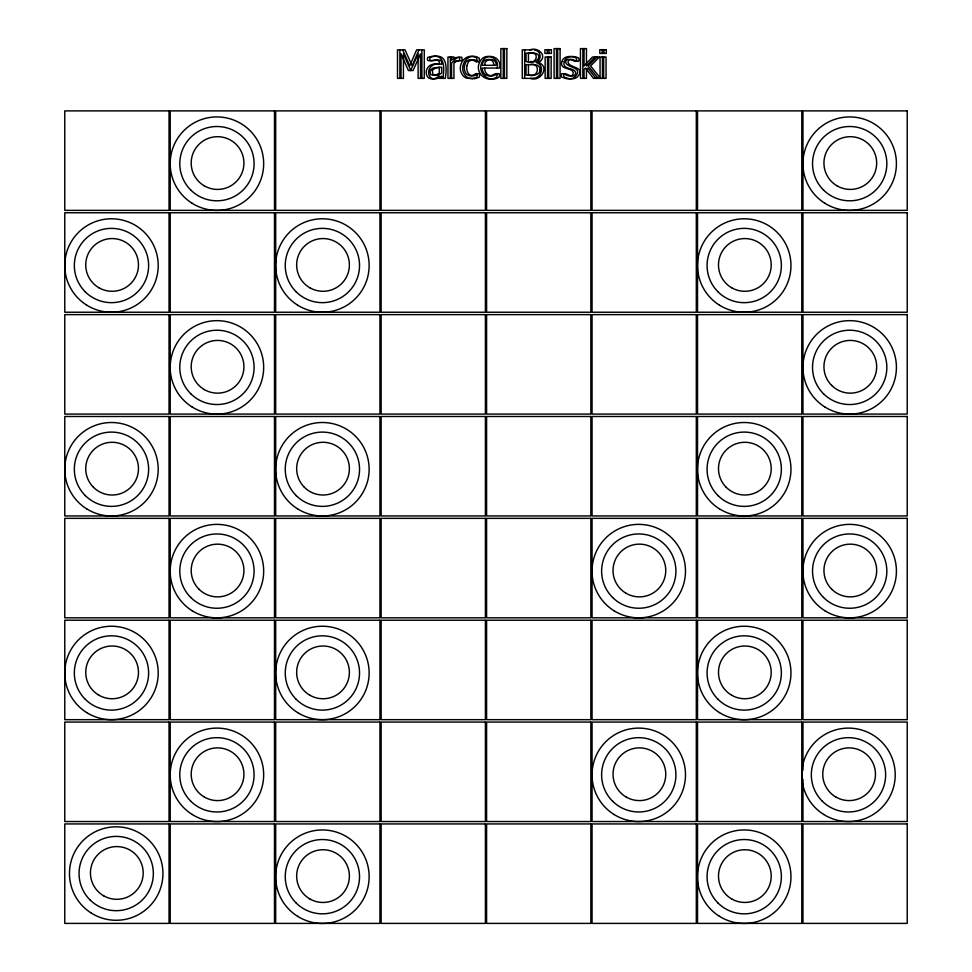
<?xml version="1.0" encoding="UTF-8"?>
<svg xmlns="http://www.w3.org/2000/svg" width="972" height="972" viewBox="0 0 972 972"><rect width="100%" height="100%" fill="white"/><g stroke="black" fill="none" stroke-linecap="round" stroke-linejoin="round"><path stroke-width="1.46" d="M484.736 65.306C484.335 57.798 497.105 57.275 496.036 65.306L482.331 65.306C481.942 57.798 494.712 57.275 493.642 65.306M419.029 49.876L412.164 65.744L405.045 49.876L397.487 49.876L397.487 78.368L403.429 78.368L403.429 53.825L410.792 70.519M410.682 70.519L418.106 53.825L418.106 78.368L424.29 78.368L424.29 49.876L416.636 49.876L409.771 65.744L402.651 49.876M594.913 56.996L586.456 66.023L586.456 48.6L580.454 48.6L580.454 78.368L586.456 78.368L586.456 69.437L587.866 68.052L595.848 78.368M596.99 56.996L588.206 65.938L598.169 78.368M533.069 78.234C541.683 78.623 545.207 64.857 536.24 62.548C542.06 60.155 541.234 50.277 534.381 50.082M530.348 61.455C536.046 63.472 538.962 53.63 532.802 53.229M529.133 75.136C538.792 78.489 540.882 62.22 530.348 64.614M530.433 78.368C540.517 82.365 550.237 66.704 538.646 62.548C548.33 56.728 538.658 46.364 529.813 49.876M532.219 49.876L522.256 49.876L522.256 78.368L532.826 78.368M532.085 53.12L526.046 53.12L526.046 61.455C538.124 66.132 545.681 51.261 529.679 53.12M600.575 78.368L590.599 65.938L599.384 56.996L592.507 56.996L584.051 66.023L584.051 48.6M484.736 68.052C484.506 71.466 486.608 75.172 490.228 75.609C494.043 77.942 501.188 68.83 499.134 77.067C488.673 84.017 475.879 71.989 482.61 61.175C487.531 51.771 502.573 57.603 499.535 68.052L482.331 68.052C482.112 71.466 484.202 75.172 487.823 75.609C491.65 77.942 498.794 68.83 496.741 77.067C486.267 84.017 473.486 71.989 480.217 61.175C485.125 51.771 500.167 57.603 497.142 68.052M802.969 770.298L802.969 722.074L907.228 722.074L907.228 821.534L802.969 821.534L802.969 779.337M603.891 49.694L603.891 53.424M603.648 56.996L603.648 78.368M602.446 56.996L602.446 78.368M602.203 49.694L602.203 53.424M600.052 78.368L600.052 56.996L606.042 56.996L606.042 78.368L593.442 78.368L585.472 68.052L584.051 69.437L584.051 78.368M582.86 48.6L582.86 78.368M557.697 48.6L557.697 78.368M556.494 48.6L556.494 78.368M548.986 49.694L548.986 53.424M548.743 56.996L548.743 78.368M547.54 56.996L547.54 78.368M547.285 49.694L547.285 53.424M528.44 53.12L528.44 61.455M528.44 64.614L528.44 75.136M524.661 49.876L524.661 78.368M504.456 48.6L504.456 78.368M503.253 48.6L503.253 78.368M451.555 56.996L451.555 60.179L454.981 57.713L459.282 57.117C461.7 63.581 453.657 58.915 451.555 63.192L451.555 78.368M450.352 56.996L450.352 78.368M442.904 78.368C444.994 65.306 444.083 51.808 427.644 57.457C425.007 65.719 440.62 54.59 439.332 64.31C420.584 60.361 423.209 87.553 439.332 76.095L439.332 78.368L445.298 78.368C447.399 65.306 446.476 51.808 430.037 57.457C427.401 65.719 443.013 54.59 441.725 64.31C422.99 60.361 425.602 87.553 441.725 76.095L441.725 78.368M421.897 49.876L421.897 78.368M420.512 78.368L420.512 53.825L413.088 70.519L408.386 70.519L401.023 53.825L401.023 78.368M399.881 49.876L399.881 78.368M464.434 65.889C463.923 69.571 464.883 74.674 469.136 75.597C472.927 77.675 478.868 68.854 476.888 77.165L472.441 78.708L466.536 78.173A8.274 8.274 0 0 1 462.198 74.552C455.868 64.978 466.438 51.309 476.888 58.15L476.888 62.184L472.465 59.912L469.184 59.754L466.025 61.734L464.434 65.889M466.839 65.889C466.329 69.571 467.289 74.674 471.529 75.597C475.332 77.675 481.274 68.854 479.281 77.165L474.834 78.708L468.929 78.173A8.274 8.274 0 0 1 464.604 74.552C458.262 64.978 468.832 51.309 479.281 58.15L479.281 62.184L474.858 59.912L471.578 59.754L468.419 61.734L466.839 65.889M540.043 69.777C539.849 76.715 530.566 74.99 526.046 75.136L526.046 64.614C530.384 64.942 540.201 62.645 540.043 69.777M561.889 61.625C559.022 70.98 574.671 66.582 573.14 74.2C569.616 80.506 559.386 67.919 561.658 77.092L566.676 78.744L570.746 78.756A8.153 8.153 0 0 0 574.962 76.934C584.731 65.95 564.635 68.55 565.728 61.212C568.839 55.149 578.547 66.618 576.323 58.028C571.743 55.635 563.505 55.501 561.889 61.625M564.282 61.625C561.415 70.98 577.076 66.582 575.533 74.2C572.01 80.506 561.792 67.919 564.052 77.092L569.07 78.744L573.14 78.756A8.153 8.153 0 0 0 577.368 76.934C587.124 65.95 567.028 68.55 568.122 61.212C571.244 55.149 580.94 66.618 578.717 58.028C574.136 55.635 565.898 55.501 564.282 61.625M429.843 70.494L430.645 74.71L435.286 75.464L439.332 73.107L439.332 67.177L432.917 68.052L429.843 70.494M432.236 70.494L433.038 74.71L437.679 75.464L441.725 73.107L441.725 67.177L435.31 68.052L432.236 70.494M455.273 62.111L453.948 63.192L453.948 78.368L447.958 78.368L447.958 56.996L453.948 56.996L453.948 60.179L457.387 57.713L461.676 57.117C464.009 63.192 457.751 59.304 455.273 62.111M506.849 48.6L500.847 48.6L500.847 78.368L506.849 78.368L506.849 48.6M560.091 48.6L554.101 48.6L554.101 78.368L560.091 78.368L560.091 48.6M551.379 49.694L544.891 49.694L544.891 53.424L551.379 53.424L551.379 49.694M606.285 49.694L599.797 49.694L599.797 53.424L606.285 53.424L606.285 49.694M551.136 56.996L545.146 56.996L545.146 78.368L551.136 78.368L551.136 56.996M169.031 110.893L64.772 110.893L64.772 210.365L169.031 210.365L169.031 110.893M274.481 110.893L170.221 110.893L170.221 210.365L274.481 210.365L274.481 110.893M379.943 110.893L275.684 110.893L275.684 210.365L379.943 210.365L379.943 110.893M485.405 110.893L381.146 110.893L381.146 210.365L485.405 210.365L485.405 110.893M590.855 110.893L486.595 110.893L486.595 210.365L590.855 210.365L590.855 110.893M696.317 110.893L592.057 110.893L592.057 210.365L696.317 210.365L696.317 110.893M801.779 110.893L697.519 110.893L697.519 210.365L801.779 210.365L801.779 110.893M907.228 110.893L802.969 110.893L802.969 210.365L907.228 210.365L907.228 110.893M169.031 212.759L64.772 212.759L64.772 312.231L169.031 312.231L169.031 212.759M274.481 212.759L170.221 212.759L170.221 312.231L274.481 312.231L274.481 212.759M379.943 212.759L275.684 212.759L275.684 312.231L379.943 312.231L379.943 212.759M485.405 212.759L381.146 212.759L381.146 312.231L485.405 312.231L485.405 212.759M590.855 212.759L486.595 212.759L486.595 312.231L590.855 312.231L590.855 212.759M696.317 212.759L592.057 212.759L592.057 312.231L696.317 312.231L696.317 212.759M801.779 212.759L697.519 212.759L697.519 312.231L801.779 312.231L801.779 212.759M907.228 212.759L802.969 212.759L802.969 312.231L907.228 312.231L907.228 212.759M169.031 314.624L64.772 314.624L64.772 414.084L169.031 414.084L169.031 314.624M274.481 314.624L170.221 314.624L170.221 414.084L274.481 414.084L274.481 314.624M379.943 314.624L275.684 314.624L275.684 414.084L379.943 414.084L379.943 314.624M485.405 314.624L381.146 314.624L381.146 414.084L485.405 414.084L485.405 314.624M590.855 314.624L486.595 314.624L486.595 414.084L590.855 414.084L590.855 314.624M696.317 314.624L592.057 314.624L592.057 414.084L696.317 414.084L696.317 314.624M801.779 314.624L697.519 314.624L697.519 414.084L801.779 414.084L801.779 314.624M907.228 314.624L802.969 314.624L802.969 414.084L907.228 414.084L907.228 314.624M169.031 416.49L64.772 416.49L64.772 515.95L169.031 515.95L169.031 416.49M274.481 416.49L170.221 416.49L170.221 515.95L274.481 515.95L274.481 416.49M379.943 416.49L275.684 416.49L275.684 515.95L379.943 515.95L379.943 416.49M485.405 416.49L381.146 416.49L381.146 515.95L485.405 515.95L485.405 416.49M590.855 416.49L486.595 416.49L486.595 515.95L590.855 515.95L590.855 416.49M696.317 416.49L592.057 416.49L592.057 515.95L696.317 515.95L696.317 416.49M801.779 416.49L697.519 416.49L697.519 515.95L801.779 515.95L801.779 416.49M907.228 416.49L802.969 416.49L802.969 515.95L907.228 515.95L907.228 416.49M169.031 518.343L64.772 518.343L64.772 617.815L169.031 617.815L169.031 518.343M274.481 518.343L170.221 518.343L170.221 617.815L274.481 617.815L274.481 518.343M379.943 518.343L275.684 518.343L275.684 617.815L379.943 617.815L379.943 518.343M485.405 518.343L381.146 518.343L381.146 617.815L485.405 617.815L485.405 518.343M590.855 518.343L486.595 518.343L486.595 617.815L590.855 617.815L590.855 518.343M696.317 518.343L592.057 518.343L592.057 617.815L696.317 617.815L696.317 518.343M801.779 518.343L697.519 518.343L697.519 617.815L801.779 617.815L801.779 518.343M907.228 518.343L802.969 518.343L802.969 617.815L907.228 617.815L907.228 518.343M169.031 620.209L64.772 620.209L64.772 719.681L169.031 719.681L169.031 620.209M274.481 620.209L170.221 620.209L170.221 719.681L274.481 719.681L274.481 620.209M379.943 620.209L275.684 620.209L275.684 719.681L379.943 719.681L379.943 620.209M485.405 620.209L381.146 620.209L381.146 719.681L485.405 719.681L485.405 620.209M590.855 620.209L486.595 620.209L486.595 719.681L590.855 719.681L590.855 620.209M696.317 620.209L592.057 620.209L592.057 719.681L696.317 719.681L696.317 620.209M801.779 620.209L697.519 620.209L697.519 719.681L801.779 719.681L801.779 620.209M907.228 620.209L802.969 620.209L802.969 719.681L907.228 719.681L907.228 620.209M169.031 722.074L64.772 722.074L64.772 821.534L169.031 821.534L169.031 722.074M274.481 722.074L170.221 722.074L170.221 821.534L274.481 821.534L274.481 722.074M379.943 722.074L275.684 722.074L275.684 821.534L379.943 821.534L379.943 722.074M485.405 722.074L381.146 722.074L381.146 821.534L485.405 821.534L485.405 722.074M590.855 722.074L486.595 722.074L486.595 821.534L590.855 821.534L590.855 722.074M696.317 722.074L592.057 722.074L592.057 821.534L696.317 821.534L696.317 722.074M801.779 722.074L697.519 722.074L697.519 821.534L801.779 821.534L801.779 722.074M169.031 823.94L64.772 823.94L64.772 923.4L169.031 923.4L169.031 823.94M274.481 823.94L170.221 823.94L170.221 923.4L274.481 923.4L274.481 823.94M379.943 823.94L275.684 823.94L275.684 923.4L379.943 923.4L379.943 823.94M485.405 823.94L381.146 823.94L381.146 923.4L485.405 923.4L485.405 823.94M590.855 823.94L486.595 823.94L486.595 923.4L590.855 923.4L590.855 823.94M696.317 823.94L592.057 823.94L592.057 923.4L696.317 923.4L696.317 823.94M801.779 823.94L697.519 823.94L697.519 923.4L801.779 923.4L801.779 823.94M907.228 823.94L802.969 823.94L802.969 923.4L907.228 923.4L907.228 823.94M613.976 610.732A46.741 46.741 0 0 0 685.467 572.763A46.741 46.741 0 0 0 616.843 529.825A46.741 46.741 0 0 0 613.976 610.732M612.591 597.464A37.155 37.155 0 0 0 674.677 580.588A37.155 37.155 0 0 0 629.018 535.256A37.155 37.155 0 0 0 612.591 597.464M626.211 593.345A26.366 26.366 0 0 0 665.759 570.515A26.366 26.366 0 0 0 626.211 547.673A26.366 26.366 0 0 0 626.211 593.345M613.976 814.451A46.741 46.741 0 0 0 685.467 776.482A46.741 46.741 0 0 0 616.843 733.556A46.741 46.741 0 0 0 613.976 814.451M612.591 801.195A37.155 37.155 0 0 0 674.677 784.319A37.155 37.155 0 0 0 629.018 738.975A37.155 37.155 0 0 0 612.591 801.195M626.211 797.064A26.366 26.366 0 0 0 665.759 774.234A26.366 26.366 0 0 0 626.211 751.405A26.366 26.366 0 0 0 626.211 797.064M719.438 916.317A46.741 46.741 0 0 0 790.929 878.348A46.741 46.741 0 0 0 722.305 835.41A46.741 46.741 0 0 0 719.438 916.317M718.041 903.049A37.155 37.155 0 0 0 780.139 886.185A37.155 37.155 0 0 0 734.48 840.841A37.155 37.155 0 0 0 718.041 903.049M731.673 898.93A26.366 26.366 0 0 0 771.209 876.1A26.366 26.366 0 0 0 731.673 853.27A26.366 26.366 0 0 0 731.673 898.93M823.697 814.451A46.741 46.741 0 0 0 895.188 776.482A46.741 46.741 0 0 0 826.564 733.556A46.741 46.741 0 0 0 823.697 814.451M822.3 801.195A37.155 37.155 0 0 0 884.399 784.319A37.155 37.155 0 0 0 838.739 738.975A37.155 37.155 0 0 0 822.3 801.195M835.932 797.064A26.366 26.366 0 0 0 875.468 774.234A26.366 26.366 0 0 0 835.932 751.405A26.366 26.366 0 0 0 835.932 797.064M719.438 712.585A46.741 46.741 0 0 0 790.929 674.629A46.741 46.741 0 0 0 722.305 631.691A46.741 46.741 0 0 0 719.438 712.585M718.041 699.33A37.155 37.155 0 0 0 780.139 682.453A37.155 37.155 0 0 0 734.48 637.122A37.155 37.155 0 0 0 718.041 699.33M731.673 695.211A26.366 26.366 0 0 0 771.209 672.369A26.366 26.366 0 0 0 731.673 649.539A26.366 26.366 0 0 0 731.673 695.211M824.888 610.732A46.741 46.741 0 0 0 896.391 572.763A46.741 46.741 0 0 0 827.767 529.825A46.741 46.741 0 0 0 824.888 610.732M823.503 597.464A37.155 37.155 0 0 0 885.601 580.588A37.155 37.155 0 0 0 839.942 535.256A37.155 37.155 0 0 0 823.503 597.464M831.668 589.154A26.366 26.366 0 0 0 875.772 577.332A26.366 26.366 0 0 0 843.489 545.049A26.366 26.366 0 0 0 831.668 589.154M719.438 508.866A46.741 46.741 0 0 0 790.929 470.898A46.741 46.741 0 0 0 722.305 427.959A46.741 46.741 0 0 0 719.438 508.866M718.041 495.599A37.155 37.155 0 0 0 780.139 478.734A37.155 37.155 0 0 0 734.48 433.391A37.155 37.155 0 0 0 718.041 495.599M726.206 487.288A26.366 26.366 0 0 0 770.31 475.478A26.366 26.366 0 0 0 738.027 443.183A26.366 26.366 0 0 0 726.206 487.288M824.888 407.001A46.741 46.741 0 0 0 896.391 369.044A46.741 46.741 0 0 0 827.767 326.106A46.741 46.741 0 0 0 824.888 407.001M823.503 393.745A37.155 37.155 0 0 0 885.601 376.869A37.155 37.155 0 0 0 839.942 331.525A37.155 37.155 0 0 0 823.503 393.745M831.668 385.434A26.366 26.366 0 0 0 875.772 373.613A26.366 26.366 0 0 0 843.489 341.318A26.366 26.366 0 0 0 831.668 385.434M719.438 305.135A46.741 46.741 0 0 0 790.929 267.179A46.741 46.741 0 0 0 722.305 224.24A46.741 46.741 0 0 0 719.438 305.135M718.041 291.879A37.155 37.155 0 0 0 780.139 275.003A37.155 37.155 0 0 0 734.48 229.671A37.155 37.155 0 0 0 718.041 291.879M731.673 287.761A26.366 26.366 0 0 0 771.209 264.919A26.366 26.366 0 0 0 731.673 242.089A26.366 26.366 0 0 0 731.673 287.761M824.888 203.282A46.741 46.741 0 0 0 896.391 165.313A46.741 46.741 0 0 0 827.767 122.375A46.741 46.741 0 0 0 824.888 203.282M823.503 190.014A37.155 37.155 0 0 0 885.601 173.15A37.155 37.155 0 0 0 839.942 127.806A37.155 37.155 0 0 0 823.503 190.014M837.123 185.895A26.366 26.366 0 0 0 876.671 163.065A26.366 26.366 0 0 0 837.123 140.223A26.366 26.366 0 0 0 837.123 185.895M297.602 305.135A46.741 46.741 0 0 0 369.105 267.179A46.741 46.741 0 0 0 300.47 224.24A46.741 46.741 0 0 0 297.602 305.135M296.217 291.879A37.155 37.155 0 0 0 358.303 275.003A37.155 37.155 0 0 0 312.656 229.671A37.155 37.155 0 0 0 296.217 291.879M309.837 287.761A26.366 26.366 0 0 0 349.385 264.919A26.366 26.366 0 0 0 309.837 242.089A26.366 26.366 0 0 0 309.837 287.761M297.602 508.866A46.741 46.741 0 0 0 369.105 470.898A46.741 46.741 0 0 0 300.47 427.959A46.741 46.741 0 0 0 297.602 508.866M296.217 495.599A37.155 37.155 0 0 0 358.303 478.734A37.155 37.155 0 0 0 312.656 433.391A37.155 37.155 0 0 0 296.217 495.599M304.382 487.288A26.366 26.366 0 0 0 348.486 475.478A26.366 26.366 0 0 0 316.192 443.183A26.366 26.366 0 0 0 304.382 487.288M297.602 712.585A46.741 46.741 0 0 0 369.105 674.629A46.741 46.741 0 0 0 300.47 631.691A46.741 46.741 0 0 0 297.602 712.585M296.217 699.33A37.155 37.155 0 0 0 358.303 682.453A37.155 37.155 0 0 0 312.656 637.122A37.155 37.155 0 0 0 296.217 699.33M309.837 695.211A26.366 26.366 0 0 0 349.385 672.369A26.366 26.366 0 0 0 309.837 649.539A26.366 26.366 0 0 0 309.837 695.211M192.14 203.282A46.741 46.741 0 0 0 263.643 165.313A46.741 46.741 0 0 0 195.02 122.375A46.741 46.741 0 0 0 192.14 203.282M190.755 190.014A37.155 37.155 0 0 0 252.854 173.15A37.155 37.155 0 0 0 207.194 127.806A37.155 37.155 0 0 0 190.755 190.014M204.375 185.895A26.366 26.366 0 0 0 243.923 163.065A26.366 26.366 0 0 0 204.375 140.223A26.366 26.366 0 0 0 204.375 185.895M86.69 305.135A46.741 46.741 0 0 0 158.181 267.179A46.741 46.741 0 0 0 89.558 224.24A46.741 46.741 0 0 0 86.69 305.135M85.305 291.879A37.155 37.155 0 0 0 147.392 275.003A37.155 37.155 0 0 0 101.732 229.671A37.155 37.155 0 0 0 85.305 291.879M98.925 287.761A26.366 26.366 0 0 0 138.474 264.919A26.366 26.366 0 0 0 98.925 242.089A26.366 26.366 0 0 0 98.925 287.761M192.14 407.001A46.741 46.741 0 0 0 263.643 369.044A46.741 46.741 0 0 0 195.02 326.106A46.741 46.741 0 0 0 192.14 407.001M190.755 393.745A37.155 37.155 0 0 0 252.854 376.869A37.155 37.155 0 0 0 207.194 331.525A37.155 37.155 0 0 0 190.755 393.745M204.375 389.614A26.366 26.366 0 0 0 243.923 366.784A26.366 26.366 0 0 0 204.375 343.954A26.366 26.366 0 0 0 204.375 389.614M86.69 508.866A46.741 46.741 0 0 0 158.181 470.898A46.741 46.741 0 0 0 89.558 427.959A46.741 46.741 0 0 0 86.69 508.866M85.305 495.599A37.155 37.155 0 0 0 147.392 478.734A37.155 37.155 0 0 0 101.732 433.391A37.155 37.155 0 0 0 85.305 495.599M93.458 487.288A26.366 26.366 0 0 0 137.574 475.478A26.366 26.366 0 0 0 105.28 443.183A26.366 26.366 0 0 0 93.458 487.288M192.14 610.732A46.741 46.741 0 0 0 263.643 572.763A46.741 46.741 0 0 0 195.02 529.825A46.741 46.741 0 0 0 192.14 610.732M190.755 597.464A37.155 37.155 0 0 0 252.854 580.588A37.155 37.155 0 0 0 207.194 535.256A37.155 37.155 0 0 0 190.755 597.464M198.92 589.154A26.366 26.366 0 0 0 243.024 577.332A26.366 26.366 0 0 0 210.742 545.049A26.366 26.366 0 0 0 198.92 589.154M86.69 712.585A46.741 46.741 0 0 0 158.181 674.629A46.741 46.741 0 0 0 89.558 631.691A46.741 46.741 0 0 0 86.69 712.585M85.305 699.33A37.155 37.155 0 0 0 147.392 682.453A37.155 37.155 0 0 0 101.732 637.122A37.155 37.155 0 0 0 85.305 699.33M98.925 695.211A26.366 26.366 0 0 0 138.474 672.369A26.366 26.366 0 0 0 98.925 649.539A26.366 26.366 0 0 0 98.925 695.211M297.602 916.317A46.741 46.741 0 0 0 369.105 878.348A46.741 46.741 0 0 0 300.47 835.41A46.741 46.741 0 0 0 297.602 916.317M296.217 903.049A37.155 37.155 0 0 0 358.303 886.185A37.155 37.155 0 0 0 312.656 840.841A37.155 37.155 0 0 0 296.217 903.049M309.837 898.93A26.366 26.366 0 0 0 349.385 876.1A26.366 26.366 0 0 0 309.837 853.27A26.366 26.366 0 0 0 309.837 898.93M192.14 814.451A46.741 46.741 0 0 0 263.643 776.482A46.741 46.741 0 0 0 195.02 733.556A46.741 46.741 0 0 0 192.14 814.451M190.755 801.195A37.155 37.155 0 0 0 252.854 784.319A37.155 37.155 0 0 0 207.194 738.975A37.155 37.155 0 0 0 190.755 801.195M204.375 797.064A26.366 26.366 0 0 0 243.923 774.234A26.366 26.366 0 0 0 204.375 751.405A26.366 26.366 0 0 0 204.375 797.064M91.404 913.158A46.741 46.741 0 0 0 162.907 875.201A46.741 46.741 0 0 0 94.284 832.263A46.741 46.741 0 0 0 91.404 913.158M90.019 899.902A37.155 37.155 0 0 0 152.118 883.026A37.155 37.155 0 0 0 106.458 837.694A37.155 37.155 0 0 0 90.019 899.902M103.639 895.783A26.366 26.366 0 0 0 143.188 872.953A26.366 26.366 0 0 0 103.639 850.111A26.366 26.366 0 0 0 103.639 895.783"/></g></svg>
